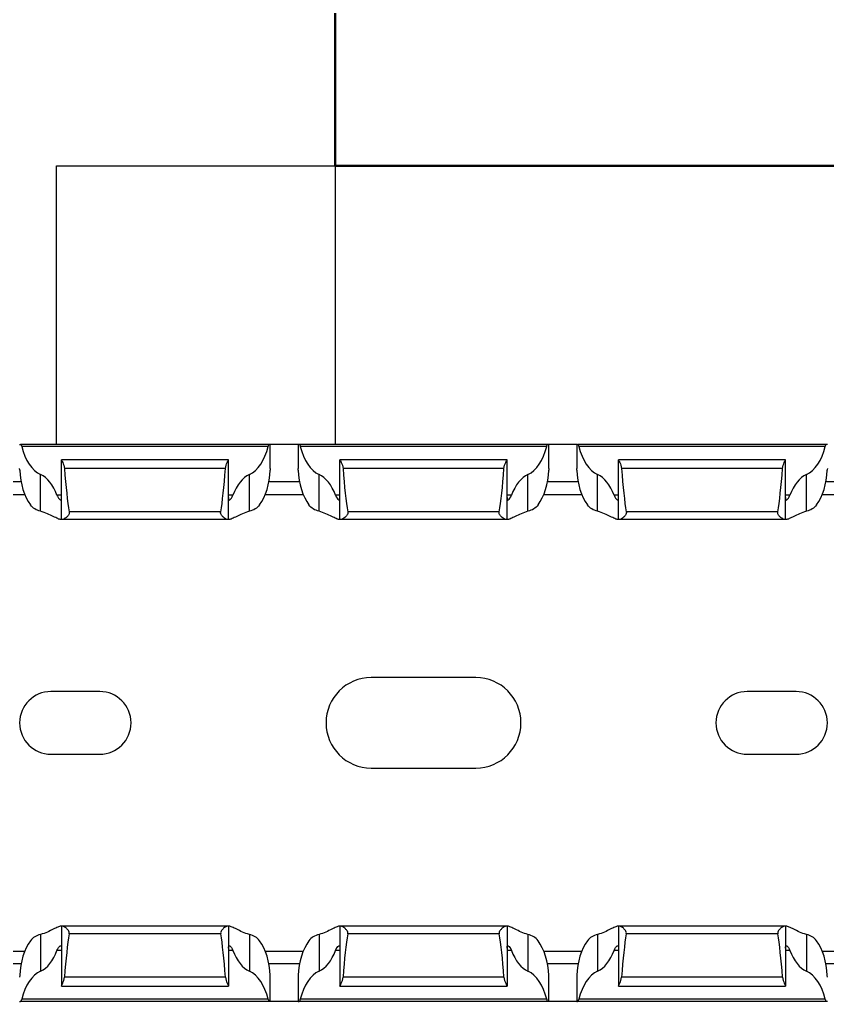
# Model space of a CAD drawing. Header units: millimetres. Extents: x -2573 to 2942, y -1220 to 2800.
# Drawn here: x 1341.4 to 1399.4, y 1288 to 1358.5 of the extents above; entities that cross this region are included whole.
import ezdxf

# ---------------------------------------------------------------- set-up
doc = ezdxf.new("R2010")
doc.units = ezdxf.units.MM
doc.layers.add('noprint', color=2, linetype='Continuous', true_color=0xffff00, plot=False)

msp = doc.modelspace()

# ---------------------------------------------------------------- linework, layer by layer
at = {"linetype": 'Continuous', "lineweight": 30}
for p, q in [((1341.386, 1328), (1341.453, 1328)), ((1359.32, 1328), (1341.453, 1328)), ((1359.231, 1327.85), (1341.541, 1327.85)), ((1359.386, 1328), (1359.32, 1328)), ((1359.386, 1326.27), (1359.386, 1328)), ((1361.386, 1328), (1359.386, 1328)), ((1361.386, 1328), (1361.386, 1326.269)), ((1361.386, 1328), (1361.453, 1328)), ((1379.32, 1328), (1361.453, 1328)), ((1379.231, 1327.85), (1361.541, 1327.85)), ((1379.386, 1328), (1379.32, 1328)), ((1379.386, 1326.27), (1379.386, 1328)), ((1381.386, 1328), (1379.386, 1328)), ((1381.386, 1328), (1381.386, 1326.269)), ((1381.386, 1328), (1381.453, 1328)), ((1399.32, 1328), (1381.453, 1328)), ((1399.231, 1327.85), (1381.541, 1327.85)), ((1399.386, 1328), (1399.32, 1328)), ((1356.386, 1326.9), (1344.386, 1326.9)), ((1344.386, 1326.9), (1344.386, 1326.896)), ((1344.386, 1322.6), (1344.386, 1326.896)), ((1356.386, 1326.896), (1356.386, 1326.9)), ((1356.386, 1322.6), (1356.386, 1326.896)), ((1376.386, 1326.9), (1364.386, 1326.9)), ((1364.386, 1326.9), (1364.386, 1326.896)), ((1364.386, 1322.6), (1364.386, 1326.896)), ((1376.386, 1326.896), (1376.386, 1326.9)), ((1376.386, 1322.6), (1376.386, 1326.896)), ((1396.386, 1326.9), (1384.386, 1326.9)), ((1384.386, 1326.9), (1384.386, 1326.896)), ((1384.386, 1322.6), (1384.386, 1326.896)), ((1396.386, 1326.896), (1396.386, 1326.9)), ((1396.386, 1322.6), (1396.386, 1326.896)), ((1356.165, 1326.261), (1344.607, 1326.261)), ((1376.165, 1326.261), (1364.607, 1326.261)), ((1396.165, 1326.261), (1384.607, 1326.261)), ((1342.886, 1323.193), (1342.886, 1325.833)), ((1357.886, 1323.193), (1357.886, 1325.833)), ((1362.886, 1323.193), (1362.886, 1325.833)), ((1377.886, 1323.193), (1377.886, 1325.833)), ((1382.886, 1323.193), (1382.886, 1325.833)), ((1397.886, 1323.193), (1397.886, 1325.833)), ((1341.487, 1325.3), (1339.285, 1325.3)), ((1361.487, 1325.3), (1359.285, 1325.3)), ((1381.487, 1325.3), (1379.285, 1325.3)), ((1401.487, 1325.3), (1399.285, 1325.3)), ((1339.025, 1324.4), (1341.748, 1324.4)), ((1344.386, 1324.35), (1344.069, 1324.35)), ((1356.703, 1324.35), (1356.386, 1324.35)), ((1359.025, 1324.4), (1361.748, 1324.4)), ((1364.386, 1324.35), (1364.069, 1324.35)), ((1376.703, 1324.35), (1376.386, 1324.35)), ((1379.025, 1324.4), (1381.748, 1324.4)), ((1384.386, 1324.35), (1384.069, 1324.35)), ((1396.703, 1324.35), (1396.386, 1324.35)), ((1399.025, 1324.4), (1401.748, 1324.4)), ((1344.386, 1322.6), (1344.329, 1322.6)), ((1344.471, 1322.6), (1344.386, 1322.6)), ((1356.302, 1322.6), (1344.471, 1322.6)), ((1355.822, 1323.144), (1344.95, 1323.144)), ((1356.386, 1322.6), (1356.302, 1322.6)), ((1356.443, 1322.6), (1356.386, 1322.6)), ((1364.386, 1322.6), (1364.329, 1322.6)), ((1364.471, 1322.6), (1364.386, 1322.6)), ((1376.302, 1322.6), (1364.471, 1322.6)), ((1375.822, 1323.144), (1364.95, 1323.144)), ((1376.386, 1322.6), (1376.302, 1322.6)), ((1376.443, 1322.6), (1376.386, 1322.6)), ((1384.386, 1322.6), (1384.329, 1322.6)), ((1384.471, 1322.6), (1384.386, 1322.6)), ((1396.302, 1322.6), (1384.471, 1322.6)), ((1395.822, 1323.144), (1384.95, 1323.144)), ((1396.386, 1322.6), (1396.302, 1322.6)), ((1396.443, 1322.6), (1396.386, 1322.6)), ((1374.136, 1311.25), (1366.636, 1311.25)), ((1347.136, 1310.25), (1343.636, 1310.25)), ((1397.136, 1310.25), (1393.636, 1310.25)), ((1343.636, 1305.75), (1347.136, 1305.75)), ((1393.636, 1305.75), (1397.136, 1305.75)), ((1366.636, 1304.75), (1374.136, 1304.75)), ((1344.386, 1293.4), (1344.329, 1293.4)), ((1344.386, 1293.4), (1344.386, 1289.104)), ((1344.471, 1293.4), (1344.386, 1293.4)), ((1356.302, 1293.4), (1344.471, 1293.4)), ((1356.386, 1293.4), (1356.302, 1293.4)), ((1356.386, 1293.4), (1356.386, 1289.104)), ((1356.443, 1293.4), (1356.386, 1293.4)), ((1364.386, 1293.4), (1364.329, 1293.4)), ((1364.386, 1293.4), (1364.386, 1289.104)), ((1364.471, 1293.4), (1364.386, 1293.4)), ((1376.302, 1293.4), (1364.471, 1293.4)), ((1376.386, 1293.4), (1376.302, 1293.4)), ((1376.386, 1293.4), (1376.386, 1289.104)), ((1376.443, 1293.4), (1376.386, 1293.4)), ((1384.386, 1293.4), (1384.329, 1293.4)), ((1384.386, 1293.4), (1384.386, 1289.104)), ((1384.471, 1293.4), (1384.386, 1293.4)), ((1396.302, 1293.4), (1384.471, 1293.4)), ((1396.386, 1293.4), (1396.302, 1293.4)), ((1396.386, 1293.4), (1396.386, 1289.104)), ((1396.443, 1293.4), (1396.386, 1293.4)), ((1342.886, 1292.807), (1342.886, 1290.167)), ((1355.822, 1292.856), (1344.95, 1292.856)), ((1357.886, 1292.807), (1357.886, 1290.167)), ((1362.886, 1292.807), (1362.886, 1290.167)), ((1375.822, 1292.856), (1364.95, 1292.856)), ((1377.886, 1292.807), (1377.886, 1290.167)), ((1382.886, 1292.807), (1382.886, 1290.167)), ((1395.822, 1292.856), (1384.95, 1292.856)), ((1397.886, 1292.807), (1397.886, 1290.167)), ((1339.025, 1291.6), (1341.748, 1291.6)), ((1344.386, 1291.65), (1344.069, 1291.65)), ((1356.703, 1291.65), (1356.386, 1291.65)), ((1359.025, 1291.6), (1361.748, 1291.6)), ((1364.386, 1291.65), (1364.069, 1291.65)), ((1376.703, 1291.65), (1376.386, 1291.65)), ((1379.025, 1291.6), (1381.748, 1291.6)), ((1384.386, 1291.65), (1384.069, 1291.65)), ((1396.703, 1291.65), (1396.386, 1291.65)), ((1399.025, 1291.6), (1401.748, 1291.6)), ((1341.487, 1290.7), (1339.285, 1290.7)), ((1361.487, 1290.7), (1359.285, 1290.7)), ((1381.487, 1290.7), (1379.285, 1290.7)), ((1401.487, 1290.7), (1399.285, 1290.7)), ((1356.165, 1289.739), (1344.607, 1289.739)), ((1359.386, 1288), (1359.386, 1289.73)), ((1361.386, 1289.731), (1361.386, 1288)), ((1376.165, 1289.739), (1364.607, 1289.739)), ((1379.386, 1288), (1379.386, 1289.73)), ((1381.386, 1289.731), (1381.386, 1288)), ((1396.165, 1289.739), (1384.607, 1289.739)), ((1344.386, 1289.1), (1344.386, 1289.104)), ((1344.386, 1289.1), (1356.386, 1289.1)), ((1356.386, 1289.104), (1356.386, 1289.1)), ((1364.386, 1289.1), (1364.386, 1289.104)), ((1364.386, 1289.1), (1376.386, 1289.1)), ((1376.386, 1289.104), (1376.386, 1289.1)), ((1384.386, 1289.1), (1384.386, 1289.104)), ((1384.386, 1289.1), (1396.386, 1289.1)), ((1396.386, 1289.104), (1396.386, 1289.1)), ((1359.231, 1288.15), (1341.541, 1288.15)), ((1379.231, 1288.15), (1361.541, 1288.15)), ((1399.231, 1288.15), (1381.541, 1288.15)), ((1341.386, 1288), (1341.453, 1288)), ((1359.32, 1288), (1341.453, 1288)), ((1359.386, 1288), (1359.32, 1288)), ((1361.386, 1288), (1359.386, 1288)), ((1361.386, 1288), (1361.453, 1288)), ((1379.32, 1288), (1361.453, 1288)), ((1379.386, 1288), (1379.32, 1288)), ((1381.386, 1288), (1379.386, 1288)), ((1381.386, 1288), (1381.453, 1288)), ((1399.32, 1288), (1381.453, 1288)), ((1399.386, 1288), (1399.32, 1288))]:
    msp.add_line(p, q, dxfattribs=at)
at = {"lineweight": 50}
msp.add_lwpolyline([(1804.036, 1348), (1364.036, 1348), (1364.036, 1568), (1804.036, 1568)], close=True, dxfattribs=at)
at = {"linetype": 'Continuous', "lineweight": 30}
for centre, radius, start, end in [((1366.636, 1308), 3.25, 90, 270), ((1374.136, 1308), 3.25, 270, 90), ((1343.636, 1308), 2.25, 90, 270), ((1347.136, 1308), 2.25, 270, 90), ((1393.636, 1308), 2.25, 90, 270), ((1397.136, 1308), 2.25, 270, 90)]:
    msp.add_arc(centre, radius, start, end, dxfattribs=at)
for centre, major_axis, ratio, start_param, end_param in [((1343.386, 1329.187), (0, 3.464), 0.57735, 1.96708, 2.888912), ((1357.386, 1329.187), (0, 3.464), 0.57735, 3.394273, 4.316105), ((1363.386, 1329.187), (0, 3.464), 0.57735, 1.96708, 2.888912), ((1377.386, 1329.187), (0, 3.464), 0.57735, 3.394273, 4.316105), ((1383.386, 1329.187), (0, 3.464), 0.57735, 1.96708, 2.888912), ((1397.386, 1329.187), (0, 3.464), 0.57735, 3.394273, 4.316105), ((1343.386, 1326.387), (0, 3.464), 0.57735, 1.6393, 2.48183), ((1345.386, 1333.431), (0, 11.43), 0.087489, 2.248826, 2.690566), ((1355.386, 1333.431), (0, 11.43), 0.087489, 3.592619, 4.034359), ((1357.386, 1326.387), (0, 3.464), 0.57735, 3.801355, 4.643885), ((1363.386, 1326.387), (0, 3.464), 0.57735, 1.6393, 2.48183), ((1365.386, 1333.431), (0, 11.43), 0.087489, 2.248826, 2.690566), ((1375.386, 1333.431), (0, 11.43), 0.087489, 3.592619, 4.034359), ((1377.386, 1326.387), (0, 3.464), 0.57735, 3.801355, 4.643885), ((1383.386, 1326.387), (0, 3.464), 0.57735, 1.6393, 2.48183), ((1385.386, 1333.431), (0, 11.43), 0.087489, 2.248826, 2.690566), ((1395.386, 1333.431), (0, 11.43), 0.087489, 3.592619, 4.034359), ((1397.386, 1326.387), (0, 3.464), 0.57735, 3.801355, 4.643885), ((1342.386, 1322.479), (0, 3.464), 0.57735, 5.282988, 6.030505), ((1358.386, 1322.479), (0, 3.464), 0.57735, 0.25268, 1.000198), ((1362.386, 1322.479), (0, 3.464), 0.57735, 5.282988, 6.030505), ((1378.386, 1322.479), (0, 3.464), 0.57735, 0.25268, 1.000198), ((1382.386, 1322.479), (0, 3.464), 0.57735, 5.282988, 6.030505), ((1398.386, 1322.479), (0, 3.464), 0.57735, 0.25268, 1.000198), ((1343.386, 1289.613), (0, 3.464), 0.57735, 0.659763, 1.502293), ((1345.386, 1282.569), (0, 11.43), 0.087489, 0.451027, 0.892766), ((1355.386, 1282.569), (0, 11.43), 0.087489, 5.390419, 5.832158), ((1357.386, 1289.613), (0, 3.464), 0.57735, 4.780893, 5.623423), ((1363.386, 1289.613), (0, 3.464), 0.57735, 0.659763, 1.502293), ((1365.386, 1282.569), (0, 11.43), 0.087489, 0.451027, 0.892766), ((1375.386, 1282.569), (0, 11.43), 0.087489, 5.390419, 5.832158), ((1377.386, 1289.613), (0, 3.464), 0.57735, 4.780893, 5.623423), ((1383.386, 1289.613), (0, 3.464), 0.57735, 0.659763, 1.502293), ((1385.386, 1282.569), (0, 11.43), 0.087489, 0.451027, 0.892766), ((1395.386, 1282.569), (0, 11.43), 0.087489, 5.390419, 5.832158), ((1397.386, 1289.613), (0, 3.464), 0.57735, 4.780893, 5.623423), ((1342.386, 1293.521), (0, 3.464), 0.57735, 3.394273, 4.14179), ((1358.386, 1293.521), (0, 3.464), 0.57735, 2.141395, 2.888912), ((1362.386, 1293.521), (0, 3.464), 0.57735, 3.394273, 4.14179), ((1378.386, 1293.521), (0, 3.464), 0.57735, 2.141395, 2.888912), ((1382.386, 1293.521), (0, 3.464), 0.57735, 3.394273, 4.14179), ((1398.386, 1293.521), (0, 3.464), 0.57735, 2.141395, 2.888912), ((1343.386, 1286.813), (0, 3.464), 0.57735, 0.25268, 1.174513), ((1357.386, 1286.813), (0, 3.464), 0.57735, 5.108673, 6.030505), ((1363.386, 1286.813), (0, 3.464), 0.57735, 0.25268, 1.174513), ((1377.386, 1286.813), (0, 3.464), 0.57735, 5.108673, 6.030505), ((1383.386, 1286.813), (0, 3.464), 0.57735, 0.25268, 1.174513), ((1397.386, 1286.813), (0, 3.464), 0.57735, 5.108673, 6.030505)]:
    msp.add_ellipse(centre, major_axis=major_axis, ratio=ratio, start_param=start_param, end_param=end_param, dxfattribs=at)
for points in [[(1341.453, 1328), (1341.481, 1328), (1341.519, 1327.943), (1341.541, 1327.85)], [(1341.453, 1288), (1341.481, 1288), (1341.519, 1288.057), (1341.541, 1288.15)]]:
    msp.add_open_spline(points, degree=3, dxfattribs=at)
for points, knots in [([(1359.231, 1327.85), (1359.242, 1327.896), (1359.258, 1327.934), (1359.289, 1327.986), (1359.306, 1328), (1359.32, 1328)], [0, 0, 0, 0, 0.5, 0.5, 1, 1, 1, 1]), ([(1361.453, 1328), (1361.467, 1328), (1361.483, 1327.986), (1361.515, 1327.934), (1361.53, 1327.897), (1361.541, 1327.85)], [0, 0, 0, 0, 0.5, 0.5, 1, 1, 1, 1]), ([(1379.231, 1327.85), (1379.242, 1327.896), (1379.258, 1327.934), (1379.289, 1327.986), (1379.306, 1328), (1379.32, 1328)], [0, 0, 0, 0, 0.5, 0.5, 1, 1, 1, 1]), ([(1381.453, 1328), (1381.467, 1328), (1381.483, 1327.986), (1381.515, 1327.934), (1381.53, 1327.897), (1381.541, 1327.85)], [0, 0, 0, 0, 0.5, 0.5, 1, 1, 1, 1]), ([(1399.231, 1327.85), (1399.242, 1327.896), (1399.258, 1327.934), (1399.289, 1327.986), (1399.306, 1328), (1399.32, 1328)], [0, 0, 0, 0, 0.5, 0.5, 1, 1, 1, 1]), ([(1344.386, 1326.896), (1344.386, 1326.888), (1344.397, 1326.865), (1344.433, 1326.793), (1344.457, 1326.746), (1344.536, 1326.577), (1344.596, 1326.428), (1344.607, 1326.261)], [0, 0, 0, 0, 0.25, 0.25, 0.5, 0.5, 1, 1, 1, 1]), ([(1356.165, 1326.261), (1356.177, 1326.427), (1356.237, 1326.578), (1356.315, 1326.746), (1356.34, 1326.794), (1356.376, 1326.865), (1356.386, 1326.888), (1356.386, 1326.896)], [0, 0, 0, 0, 0.5, 0.5, 0.75, 0.75, 1, 1, 1, 1]), ([(1364.386, 1326.896), (1364.386, 1326.888), (1364.397, 1326.865), (1364.432, 1326.794), (1364.457, 1326.746), (1364.536, 1326.577), (1364.596, 1326.428), (1364.607, 1326.261)], [0, 0, 0, 0, 0.25, 0.25, 0.5, 0.5, 1, 1, 1, 1]), ([(1376.165, 1326.261), (1376.177, 1326.427), (1376.237, 1326.578), (1376.315, 1326.746), (1376.34, 1326.794), (1376.376, 1326.865), (1376.386, 1326.888), (1376.386, 1326.896)], [0, 0, 0, 0, 0.5, 0.5, 0.75, 0.75, 1, 1, 1, 1]), ([(1384.386, 1326.896), (1384.386, 1326.888), (1384.397, 1326.865), (1384.432, 1326.794), (1384.457, 1326.746), (1384.536, 1326.577), (1384.596, 1326.428), (1384.607, 1326.261)], [0, 0, 0, 0, 0.25, 0.25, 0.5, 0.5, 1, 1, 1, 1]), ([(1396.165, 1326.261), (1396.177, 1326.427), (1396.237, 1326.578), (1396.315, 1326.746), (1396.34, 1326.794), (1396.376, 1326.865), (1396.386, 1326.888), (1396.386, 1326.896)], [0, 0, 0, 0, 0.5, 0.5, 0.75, 0.75, 1, 1, 1, 1]), ([(1341.391, 1326.15), (1341.39, 1326.178), (1341.387, 1326.23), (1341.387, 1326.258), (1341.387, 1326.271)], [0, 0, 0, 0, 0.542789, 1, 1, 1, 1]), ([(1359.386, 1326.27), (1359.386, 1326.26), (1359.386, 1326.235), (1359.383, 1326.186), (1359.382, 1326.154), (1359.382, 1326.15)], [0, 0, 0, 0, 0.388498, 0.929495, 1, 1, 1, 1]), ([(1361.391, 1326.15), (1361.391, 1326.162), (1361.389, 1326.202), (1361.386, 1326.248), (1361.387, 1326.264), (1361.387, 1326.269)], [0, 0, 0, 0, 0.232474, 0.777062, 1, 1, 1, 1]), ([(1379.386, 1326.27), (1379.386, 1326.26), (1379.386, 1326.235), (1379.383, 1326.186), (1379.382, 1326.154), (1379.382, 1326.15)], [0, 0, 0, 0, 0.388498, 0.929495, 1, 1, 1, 1]), ([(1381.391, 1326.15), (1381.391, 1326.162), (1381.389, 1326.202), (1381.386, 1326.248), (1381.387, 1326.264), (1381.387, 1326.269)], [0, 0, 0, 0, 0.232474, 0.777062, 1, 1, 1, 1]), ([(1399.386, 1326.27), (1399.386, 1326.26), (1399.386, 1326.235), (1399.383, 1326.186), (1399.382, 1326.154), (1399.382, 1326.15)], [0, 0, 0, 0, 0.388498, 0.929495, 1, 1, 1, 1]), ([(1344.069, 1324.35), (1344.103, 1324.26), (1344.144, 1324.185), (1344.225, 1324.069), (1344.264, 1324.029), (1344.327, 1323.993), (1344.352, 1323.997), (1344.381, 1324.056), (1344.386, 1324.111), (1344.386, 1324.185)], [0, 0, 0, 0, 0.25, 0.25, 0.5, 0.5, 0.75, 0.75, 1, 1, 1, 1]), ([(1356.386, 1324.185), (1356.386, 1324.111), (1356.391, 1324.057), (1356.421, 1323.998), (1356.445, 1323.993), (1356.541, 1324.047), (1356.637, 1324.172), (1356.703, 1324.35)], [0, 0, 0, 0, 0.25, 0.25, 0.5, 0.5, 1, 1, 1, 1]), ([(1364.069, 1324.35), (1364.136, 1324.171), (1364.232, 1324.046), (1364.328, 1323.993), (1364.352, 1323.998), (1364.381, 1324.057), (1364.386, 1324.111), (1364.386, 1324.185)], [0, 0, 0, 0, 0.5, 0.5, 0.75, 0.75, 1, 1, 1, 1]), ([(1376.386, 1324.185), (1376.386, 1324.111), (1376.391, 1324.057), (1376.421, 1323.998), (1376.445, 1323.993), (1376.541, 1324.047), (1376.637, 1324.172), (1376.703, 1324.35)], [0, 0, 0, 0, 0.25, 0.25, 0.5, 0.5, 1, 1, 1, 1]), ([(1384.069, 1324.35), (1384.136, 1324.171), (1384.232, 1324.046), (1384.328, 1323.993), (1384.352, 1323.998), (1384.381, 1324.057), (1384.386, 1324.111), (1384.386, 1324.185)], [0, 0, 0, 0, 0.5, 0.5, 0.75, 0.75, 1, 1, 1, 1]), ([(1396.386, 1324.185), (1396.386, 1324.111), (1396.391, 1324.057), (1396.421, 1323.998), (1396.445, 1323.993), (1396.541, 1324.047), (1396.637, 1324.172), (1396.703, 1324.35)], [0, 0, 0, 0, 0.25, 0.25, 0.5, 0.5, 1, 1, 1, 1]), ([(1342.886, 1323.193), (1342.737, 1323.23), (1342.599, 1323.285), (1342.351, 1323.439), (1342.247, 1323.534), (1342.16, 1323.65)], [0, 0, 0, 0, 0.5, 0.5, 1, 1, 1, 1]), ([(1358.612, 1323.65), (1358.527, 1323.535), (1358.421, 1323.438), (1358.175, 1323.286), (1358.035, 1323.23), (1357.886, 1323.193)], [0, 0, 0, 0, 0.5, 0.5, 1, 1, 1, 1]), ([(1362.886, 1323.193), (1362.738, 1323.23), (1362.598, 1323.286), (1362.352, 1323.438), (1362.246, 1323.535), (1362.16, 1323.65)], [0, 0, 0, 0, 0.5, 0.5, 1, 1, 1, 1]), ([(1378.612, 1323.65), (1378.527, 1323.535), (1378.421, 1323.438), (1378.175, 1323.286), (1378.035, 1323.23), (1377.886, 1323.193)], [0, 0, 0, 0, 0.5, 0.5, 1, 1, 1, 1]), ([(1382.886, 1323.193), (1382.738, 1323.23), (1382.598, 1323.286), (1382.352, 1323.438), (1382.246, 1323.535), (1382.16, 1323.65)], [0, 0, 0, 0, 0.5, 0.5, 1, 1, 1, 1]), ([(1398.612, 1323.65), (1398.527, 1323.535), (1398.421, 1323.438), (1398.175, 1323.286), (1398.035, 1323.23), (1397.886, 1323.193)], [0, 0, 0, 0, 0.5, 0.5, 1, 1, 1, 1]), ([(1344.329, 1322.6), (1344.284, 1322.6), (1344.215, 1322.624), (1344.033, 1322.705), (1343.924, 1322.761), (1343.672, 1322.886), (1343.533, 1322.955), (1343.228, 1323.087), (1343.062, 1323.149), (1342.886, 1323.193)], [0, 0, 0, 0, 0.25, 0.25, 0.5, 0.5, 0.75, 0.75, 1, 1, 1, 1]), ([(1344.95, 1323.144), (1344.958, 1323.103), (1344.954, 1323.061), (1344.93, 1322.984), (1344.91, 1322.949), (1344.844, 1322.853), (1344.792, 1322.8), (1344.689, 1322.709), (1344.638, 1322.671), (1344.546, 1322.617), (1344.504, 1322.6), (1344.471, 1322.6)], [0, 0, 0, 0, 0.125, 0.125, 0.25, 0.25, 0.5, 0.5, 0.75, 0.75, 1, 1, 1, 1]), ([(1356.302, 1322.6), (1356.269, 1322.6), (1356.227, 1322.617), (1356.135, 1322.671), (1356.083, 1322.709), (1355.981, 1322.8), (1355.928, 1322.853), (1355.862, 1322.949), (1355.843, 1322.984), (1355.818, 1323.061), (1355.815, 1323.104), (1355.822, 1323.144)], [0, 0, 0, 0, 0.25, 0.25, 0.5, 0.5, 0.75, 0.75, 0.875, 0.875, 1, 1, 1, 1]), ([(1357.886, 1323.193), (1357.709, 1323.149), (1357.544, 1323.086), (1357.241, 1322.956), (1357.1, 1322.886), (1356.851, 1322.761), (1356.739, 1322.705), (1356.604, 1322.644), (1356.564, 1322.628), (1356.494, 1322.606), (1356.465, 1322.6), (1356.443, 1322.6)], [0, 0, 0, 0, 0.25, 0.25, 0.5, 0.5, 0.75, 0.75, 0.875, 0.875, 1, 1, 1, 1]), ([(1364.329, 1322.6), (1364.307, 1322.6), (1364.278, 1322.606), (1364.209, 1322.628), (1364.169, 1322.644), (1364.033, 1322.705), (1363.923, 1322.761), (1363.671, 1322.887), (1363.532, 1322.956), (1363.228, 1323.087), (1363.062, 1323.149), (1362.886, 1323.193)], [0, 0, 0, 0, 0.125, 0.125, 0.25, 0.25, 0.5, 0.5, 0.75, 0.75, 1, 1, 1, 1]), ([(1364.95, 1323.144), (1364.958, 1323.104), (1364.954, 1323.062), (1364.93, 1322.984), (1364.91, 1322.949), (1364.844, 1322.853), (1364.792, 1322.8), (1364.689, 1322.709), (1364.638, 1322.671), (1364.545, 1322.617), (1364.503, 1322.6), (1364.471, 1322.6)], [0, 0, 0, 0, 0.125, 0.125, 0.25, 0.25, 0.5, 0.5, 0.75, 0.75, 1, 1, 1, 1]), ([(1376.302, 1322.6), (1376.269, 1322.6), (1376.227, 1322.617), (1376.135, 1322.671), (1376.083, 1322.709), (1375.981, 1322.8), (1375.928, 1322.853), (1375.862, 1322.949), (1375.843, 1322.984), (1375.818, 1323.061), (1375.815, 1323.104), (1375.822, 1323.144)], [0, 0, 0, 0, 0.25, 0.25, 0.5, 0.5, 0.75, 0.75, 0.875, 0.875, 1, 1, 1, 1]), ([(1377.886, 1323.193), (1377.709, 1323.149), (1377.544, 1323.086), (1377.241, 1322.956), (1377.1, 1322.886), (1376.851, 1322.761), (1376.739, 1322.705), (1376.604, 1322.644), (1376.564, 1322.628), (1376.494, 1322.606), (1376.465, 1322.6), (1376.443, 1322.6)], [0, 0, 0, 0, 0.25, 0.25, 0.5, 0.5, 0.75, 0.75, 0.875, 0.875, 1, 1, 1, 1]), ([(1384.329, 1322.6), (1384.307, 1322.6), (1384.278, 1322.606), (1384.209, 1322.628), (1384.169, 1322.644), (1384.033, 1322.705), (1383.923, 1322.761), (1383.671, 1322.887), (1383.532, 1322.956), (1383.228, 1323.087), (1383.062, 1323.149), (1382.886, 1323.193)], [0, 0, 0, 0, 0.125, 0.125, 0.25, 0.25, 0.5, 0.5, 0.75, 0.75, 1, 1, 1, 1]), ([(1384.95, 1323.144), (1384.958, 1323.104), (1384.954, 1323.062), (1384.93, 1322.984), (1384.91, 1322.949), (1384.844, 1322.853), (1384.792, 1322.8), (1384.689, 1322.709), (1384.638, 1322.671), (1384.545, 1322.617), (1384.503, 1322.6), (1384.471, 1322.6)], [0, 0, 0, 0, 0.125, 0.125, 0.25, 0.25, 0.5, 0.5, 0.75, 0.75, 1, 1, 1, 1]), ([(1396.302, 1322.6), (1396.269, 1322.6), (1396.227, 1322.617), (1396.135, 1322.671), (1396.083, 1322.709), (1395.981, 1322.8), (1395.928, 1322.853), (1395.862, 1322.949), (1395.843, 1322.984), (1395.818, 1323.061), (1395.815, 1323.104), (1395.822, 1323.144)], [0, 0, 0, 0, 0.25, 0.25, 0.5, 0.5, 0.75, 0.75, 0.875, 0.875, 1, 1, 1, 1]), ([(1397.886, 1323.193), (1397.709, 1323.149), (1397.544, 1323.086), (1397.241, 1322.956), (1397.1, 1322.886), (1396.851, 1322.761), (1396.739, 1322.705), (1396.604, 1322.644), (1396.564, 1322.628), (1396.494, 1322.606), (1396.465, 1322.6), (1396.443, 1322.6)], [0, 0, 0, 0, 0.25, 0.25, 0.5, 0.5, 0.75, 0.75, 0.875, 0.875, 1, 1, 1, 1]), ([(1344.329, 1293.4), (1344.284, 1293.4), (1344.215, 1293.376), (1344.033, 1293.295), (1343.924, 1293.239), (1343.672, 1293.114), (1343.533, 1293.045), (1343.228, 1292.913), (1343.062, 1292.851), (1342.886, 1292.807)], [0, 0, 0, 0, 0.25, 0.25, 0.5, 0.5, 0.75, 0.75, 1, 1, 1, 1]), ([(1344.95, 1292.856), (1344.958, 1292.897), (1344.954, 1292.939), (1344.93, 1293.016), (1344.91, 1293.051), (1344.844, 1293.147), (1344.792, 1293.2), (1344.689, 1293.291), (1344.638, 1293.329), (1344.546, 1293.383), (1344.504, 1293.4), (1344.471, 1293.4)], [0, 0, 0, 0, 0.125, 0.125, 0.25, 0.25, 0.5, 0.5, 0.75, 0.75, 1, 1, 1, 1]), ([(1356.302, 1293.4), (1356.269, 1293.4), (1356.227, 1293.383), (1356.135, 1293.329), (1356.083, 1293.291), (1355.981, 1293.2), (1355.928, 1293.147), (1355.862, 1293.051), (1355.843, 1293.016), (1355.818, 1292.939), (1355.815, 1292.896), (1355.822, 1292.856)], [0, 0, 0, 0, 0.25, 0.25, 0.5, 0.5, 0.75, 0.75, 0.875, 0.875, 1, 1, 1, 1]), ([(1357.886, 1292.807), (1357.709, 1292.851), (1357.544, 1292.914), (1357.241, 1293.044), (1357.1, 1293.114), (1356.851, 1293.239), (1356.739, 1293.295), (1356.604, 1293.356), (1356.564, 1293.372), (1356.494, 1293.394), (1356.465, 1293.4), (1356.443, 1293.4)], [0, 0, 0, 0, 0.25, 0.25, 0.5, 0.5, 0.75, 0.75, 0.875, 0.875, 1, 1, 1, 1]), ([(1364.329, 1293.4), (1364.307, 1293.4), (1364.278, 1293.394), (1364.209, 1293.372), (1364.169, 1293.356), (1364.033, 1293.295), (1363.923, 1293.239), (1363.671, 1293.113), (1363.532, 1293.044), (1363.228, 1292.913), (1363.062, 1292.851), (1362.886, 1292.807)], [0, 0, 0, 0, 0.125, 0.125, 0.25, 0.25, 0.5, 0.5, 0.75, 0.75, 1, 1, 1, 1]), ([(1364.95, 1292.856), (1364.958, 1292.896), (1364.954, 1292.938), (1364.93, 1293.016), (1364.91, 1293.051), (1364.844, 1293.147), (1364.792, 1293.2), (1364.689, 1293.291), (1364.638, 1293.329), (1364.545, 1293.383), (1364.503, 1293.4), (1364.471, 1293.4)], [0, 0, 0, 0, 0.125, 0.125, 0.25, 0.25, 0.5, 0.5, 0.75, 0.75, 1, 1, 1, 1]), ([(1376.302, 1293.4), (1376.269, 1293.4), (1376.227, 1293.383), (1376.135, 1293.329), (1376.083, 1293.291), (1375.981, 1293.2), (1375.928, 1293.147), (1375.862, 1293.051), (1375.843, 1293.016), (1375.818, 1292.939), (1375.815, 1292.896), (1375.822, 1292.856)], [0, 0, 0, 0, 0.25, 0.25, 0.5, 0.5, 0.75, 0.75, 0.875, 0.875, 1, 1, 1, 1]), ([(1377.886, 1292.807), (1377.709, 1292.851), (1377.544, 1292.914), (1377.241, 1293.044), (1377.1, 1293.114), (1376.851, 1293.239), (1376.739, 1293.295), (1376.604, 1293.356), (1376.564, 1293.372), (1376.494, 1293.394), (1376.465, 1293.4), (1376.443, 1293.4)], [0, 0, 0, 0, 0.25, 0.25, 0.5, 0.5, 0.75, 0.75, 0.875, 0.875, 1, 1, 1, 1]), ([(1384.329, 1293.4), (1384.307, 1293.4), (1384.278, 1293.394), (1384.209, 1293.372), (1384.169, 1293.356), (1384.033, 1293.295), (1383.923, 1293.239), (1383.671, 1293.113), (1383.532, 1293.044), (1383.228, 1292.913), (1383.062, 1292.851), (1382.886, 1292.807)], [0, 0, 0, 0, 0.125, 0.125, 0.25, 0.25, 0.5, 0.5, 0.75, 0.75, 1, 1, 1, 1]), ([(1384.95, 1292.856), (1384.958, 1292.896), (1384.954, 1292.938), (1384.93, 1293.016), (1384.91, 1293.051), (1384.844, 1293.147), (1384.792, 1293.2), (1384.689, 1293.291), (1384.638, 1293.329), (1384.545, 1293.383), (1384.503, 1293.4), (1384.471, 1293.4)], [0, 0, 0, 0, 0.125, 0.125, 0.25, 0.25, 0.5, 0.5, 0.75, 0.75, 1, 1, 1, 1]), ([(1396.302, 1293.4), (1396.269, 1293.4), (1396.227, 1293.383), (1396.135, 1293.329), (1396.083, 1293.291), (1395.981, 1293.2), (1395.928, 1293.147), (1395.862, 1293.051), (1395.843, 1293.016), (1395.818, 1292.939), (1395.815, 1292.896), (1395.822, 1292.856)], [0, 0, 0, 0, 0.25, 0.25, 0.5, 0.5, 0.75, 0.75, 0.875, 0.875, 1, 1, 1, 1]), ([(1397.886, 1292.807), (1397.709, 1292.851), (1397.544, 1292.914), (1397.241, 1293.044), (1397.1, 1293.114), (1396.851, 1293.239), (1396.739, 1293.295), (1396.604, 1293.356), (1396.564, 1293.372), (1396.494, 1293.394), (1396.465, 1293.4), (1396.443, 1293.4)], [0, 0, 0, 0, 0.25, 0.25, 0.5, 0.5, 0.75, 0.75, 0.875, 0.875, 1, 1, 1, 1]), ([(1342.886, 1292.807), (1342.737, 1292.77), (1342.599, 1292.715), (1342.351, 1292.561), (1342.247, 1292.466), (1342.16, 1292.35)], [0, 0, 0, 0, 0.5, 0.5, 1, 1, 1, 1]), ([(1358.612, 1292.35), (1358.527, 1292.465), (1358.421, 1292.562), (1358.175, 1292.714), (1358.035, 1292.77), (1357.886, 1292.807)], [0, 0, 0, 0, 0.5, 0.5, 1, 1, 1, 1]), ([(1362.886, 1292.807), (1362.738, 1292.77), (1362.598, 1292.714), (1362.352, 1292.562), (1362.246, 1292.465), (1362.16, 1292.35)], [0, 0, 0, 0, 0.5, 0.5, 1, 1, 1, 1]), ([(1378.612, 1292.35), (1378.527, 1292.465), (1378.421, 1292.562), (1378.175, 1292.714), (1378.035, 1292.77), (1377.886, 1292.807)], [0, 0, 0, 0, 0.5, 0.5, 1, 1, 1, 1]), ([(1382.886, 1292.807), (1382.738, 1292.77), (1382.598, 1292.714), (1382.352, 1292.562), (1382.246, 1292.465), (1382.16, 1292.35)], [0, 0, 0, 0, 0.5, 0.5, 1, 1, 1, 1]), ([(1398.612, 1292.35), (1398.527, 1292.465), (1398.421, 1292.562), (1398.175, 1292.714), (1398.035, 1292.77), (1397.886, 1292.807)], [0, 0, 0, 0, 0.5, 0.5, 1, 1, 1, 1]), ([(1344.069, 1291.65), (1344.103, 1291.74), (1344.144, 1291.815), (1344.225, 1291.931), (1344.264, 1291.971), (1344.327, 1292.007), (1344.352, 1292.003), (1344.381, 1291.944), (1344.386, 1291.889), (1344.386, 1291.815)], [0, 0, 0, 0, 0.25, 0.25, 0.5, 0.5, 0.75, 0.75, 1, 1, 1, 1]), ([(1356.386, 1291.815), (1356.386, 1291.889), (1356.391, 1291.943), (1356.421, 1292.002), (1356.445, 1292.007), (1356.541, 1291.953), (1356.637, 1291.828), (1356.703, 1291.65)], [0, 0, 0, 0, 0.25, 0.25, 0.5, 0.5, 1, 1, 1, 1]), ([(1364.069, 1291.65), (1364.136, 1291.829), (1364.232, 1291.954), (1364.328, 1292.007), (1364.352, 1292.002), (1364.381, 1291.943), (1364.386, 1291.889), (1364.386, 1291.815)], [0, 0, 0, 0, 0.5, 0.5, 0.75, 0.75, 1, 1, 1, 1]), ([(1376.386, 1291.815), (1376.386, 1291.889), (1376.391, 1291.943), (1376.421, 1292.002), (1376.445, 1292.007), (1376.541, 1291.953), (1376.637, 1291.828), (1376.703, 1291.65)], [0, 0, 0, 0, 0.25, 0.25, 0.5, 0.5, 1, 1, 1, 1]), ([(1384.069, 1291.65), (1384.136, 1291.829), (1384.232, 1291.954), (1384.328, 1292.007), (1384.352, 1292.002), (1384.381, 1291.943), (1384.386, 1291.889), (1384.386, 1291.815)], [0, 0, 0, 0, 0.5, 0.5, 0.75, 0.75, 1, 1, 1, 1]), ([(1396.386, 1291.815), (1396.386, 1291.889), (1396.391, 1291.943), (1396.421, 1292.002), (1396.445, 1292.007), (1396.541, 1291.953), (1396.637, 1291.828), (1396.703, 1291.65)], [0, 0, 0, 0, 0.25, 0.25, 0.5, 0.5, 1, 1, 1, 1]), ([(1341.391, 1289.85), (1341.39, 1289.822), (1341.387, 1289.77), (1341.387, 1289.742), (1341.387, 1289.729)], [0, 0, 0, 0, 0.542789, 1, 1, 1, 1]), ([(1344.386, 1289.104), (1344.386, 1289.112), (1344.397, 1289.135), (1344.433, 1289.207), (1344.457, 1289.254), (1344.536, 1289.423), (1344.596, 1289.572), (1344.607, 1289.739)], [0, 0, 0, 0, 0.25, 0.25, 0.5, 0.5, 1, 1, 1, 1]), ([(1356.165, 1289.739), (1356.177, 1289.573), (1356.237, 1289.422), (1356.315, 1289.254), (1356.34, 1289.206), (1356.376, 1289.135), (1356.386, 1289.112), (1356.386, 1289.104)], [0, 0, 0, 0, 0.5, 0.5, 0.75, 0.75, 1, 1, 1, 1]), ([(1359.386, 1289.73), (1359.386, 1289.74), (1359.386, 1289.765), (1359.383, 1289.814), (1359.382, 1289.846), (1359.382, 1289.85)], [0, 0, 0, 0, 0.388498, 0.929495, 1, 1, 1, 1]), ([(1361.391, 1289.85), (1361.391, 1289.838), (1361.389, 1289.798), (1361.386, 1289.752), (1361.387, 1289.736), (1361.387, 1289.731)], [0, 0, 0, 0, 0.232474, 0.777062, 1, 1, 1, 1]), ([(1364.386, 1289.104), (1364.386, 1289.112), (1364.397, 1289.135), (1364.432, 1289.206), (1364.457, 1289.254), (1364.536, 1289.423), (1364.596, 1289.572), (1364.607, 1289.739)], [0, 0, 0, 0, 0.25, 0.25, 0.5, 0.5, 1, 1, 1, 1]), ([(1376.165, 1289.739), (1376.177, 1289.573), (1376.237, 1289.422), (1376.315, 1289.254), (1376.34, 1289.206), (1376.376, 1289.135), (1376.386, 1289.112), (1376.386, 1289.104)], [0, 0, 0, 0, 0.5, 0.5, 0.75, 0.75, 1, 1, 1, 1]), ([(1379.386, 1289.73), (1379.386, 1289.74), (1379.386, 1289.765), (1379.383, 1289.814), (1379.382, 1289.846), (1379.382, 1289.85)], [0, 0, 0, 0, 0.388498, 0.929495, 1, 1, 1, 1]), ([(1381.391, 1289.85), (1381.391, 1289.838), (1381.389, 1289.798), (1381.386, 1289.752), (1381.387, 1289.736), (1381.387, 1289.731)], [0, 0, 0, 0, 0.232474, 0.777062, 1, 1, 1, 1]), ([(1384.386, 1289.104), (1384.386, 1289.112), (1384.397, 1289.135), (1384.432, 1289.206), (1384.457, 1289.254), (1384.536, 1289.423), (1384.596, 1289.572), (1384.607, 1289.739)], [0, 0, 0, 0, 0.25, 0.25, 0.5, 0.5, 1, 1, 1, 1]), ([(1396.165, 1289.739), (1396.177, 1289.573), (1396.237, 1289.422), (1396.315, 1289.254), (1396.34, 1289.206), (1396.376, 1289.135), (1396.386, 1289.112), (1396.386, 1289.104)], [0, 0, 0, 0, 0.5, 0.5, 0.75, 0.75, 1, 1, 1, 1]), ([(1399.386, 1289.73), (1399.386, 1289.74), (1399.386, 1289.765), (1399.383, 1289.814), (1399.382, 1289.846), (1399.382, 1289.85)], [0, 0, 0, 0, 0.388498, 0.929495, 1, 1, 1, 1]), ([(1359.231, 1288.15), (1359.242, 1288.104), (1359.258, 1288.066), (1359.289, 1288.014), (1359.306, 1288), (1359.32, 1288)], [0, 0, 0, 0, 0.5, 0.5, 1, 1, 1, 1]), ([(1361.453, 1288), (1361.467, 1288), (1361.483, 1288.014), (1361.515, 1288.066), (1361.53, 1288.103), (1361.541, 1288.15)], [0, 0, 0, 0, 0.5, 0.5, 1, 1, 1, 1]), ([(1379.231, 1288.15), (1379.242, 1288.104), (1379.258, 1288.066), (1379.289, 1288.014), (1379.306, 1288), (1379.32, 1288)], [0, 0, 0, 0, 0.5, 0.5, 1, 1, 1, 1]), ([(1381.453, 1288), (1381.467, 1288), (1381.483, 1288.014), (1381.515, 1288.066), (1381.53, 1288.103), (1381.541, 1288.15)], [0, 0, 0, 0, 0.5, 0.5, 1, 1, 1, 1]), ([(1399.231, 1288.15), (1399.242, 1288.104), (1399.258, 1288.066), (1399.289, 1288.014), (1399.306, 1288), (1399.32, 1288)], [0, 0, 0, 0, 0.5, 0.5, 1, 1, 1, 1])]:
    msp.add_open_spline(points, degree=3, knots=knots, dxfattribs=at)
at = {"layer": 'noprint', "color": 1}
msp.add_lwpolyline([(1344.036, 1348), (1364.036, 1348), (1364.036, 1328), (1344.036, 1328)], close=True, dxfattribs=at)

doc.saveas('drawing.dxf')
